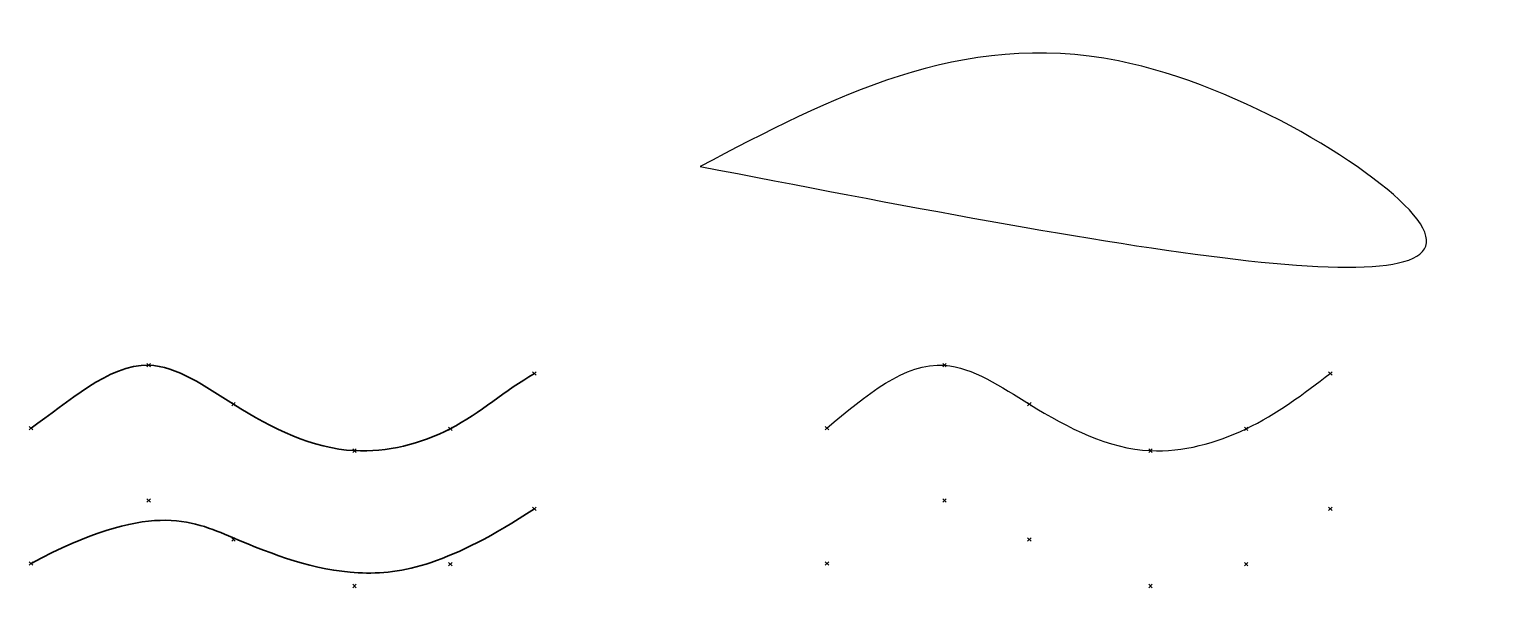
# Model space of a CAD drawing. Header units: millimetres. Extents: x 701 to 1542, y 57 to 378.
import ezdxf

# ---------------------------------------------------------------- set-up
doc = ezdxf.new("R2010")
doc.units = ezdxf.units.MM
doc.header["$PDMODE"] = 3
doc.header["$PDSIZE"] = -4

msp = doc.modelspace()

# ---------------------------------------------------------------- linework, layer by layer
for points in [[(1086.75, 299.4), (1327.15, 360.1), (1498.99, 269.04), (1086.75, 299.4)], [(1159.57, 149), (1227.21, 185.13), (1275.98, 162.75), (1345.59, 136.04), (1400.65, 148.61), (1449.02, 180.42)]]:
    msp.add_spline(points, degree=3)
at = {"color": 3, "lineweight": 30, "start_tangent": (74.574469, 50.930151), "end_tangent": (0.866025, 0.5)}
msp.add_spline([(701.9, 149), (769.55, 185.13), (818.31, 162.75), (887.92, 136.04), (942.98, 148.61), (991.36, 180.42)], degree=3, dxfattribs=at)
at = {"color": 2, "lineweight": 30}
msp.add_open_spline([(701.9, 71.21), (769.55, 107.34), (818.31, 84.96), (887.92, 58.25), (942.98, 70.82), (991.36, 102.63)], degree=3, dxfattribs=at)
at = {"color": 6}
for p in [(769.55, 185.13), (1227.21, 185.13), (991.36, 180.42), (1449.02, 180.42), (818.31, 162.75), (1275.98, 162.75), (701.9, 149), (942.98, 148.61), (1159.57, 149), (1400.65, 148.61), (887.92, 136.04), (1345.59, 136.04)]:
    msp.add_point(p, dxfattribs=at)
at = {"color": 3}
for p in [(769.55, 107.34), (991.36, 102.63), (1227.21, 107.34), (1449.02, 102.63), (818.31, 84.96), (1275.98, 84.96), (701.9, 71.21), (942.98, 70.82), (1159.57, 71.21), (1400.65, 70.82), (887.92, 58.25), (1345.59, 58.25)]:
    msp.add_point(p, dxfattribs=at)

doc.saveas('drawing.dxf')
